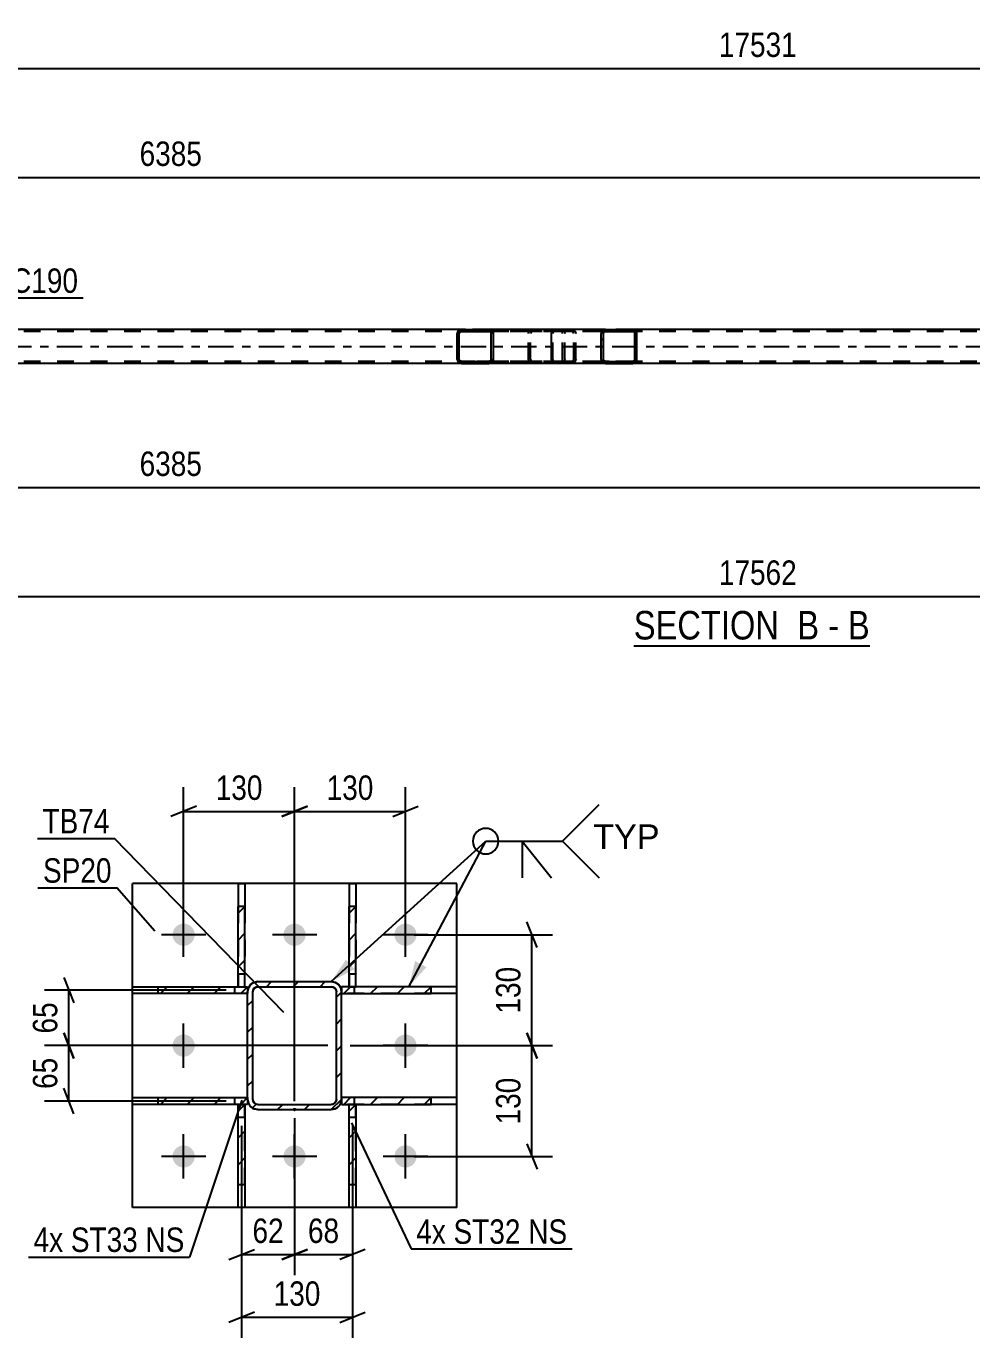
# Model space of a CAD drawing. Header units: millimetres. Extents: x 0 to 841, y 0 to 594.
# Drawn here: x 356.4 to 467.2, y 108 to 261.7 of the extents above; entities that cross this region are included whole.
import ezdxf

# ---------------------------------------------------------------- set-up
doc = ezdxf.new("R2010")
doc.units = ezdxf.units.MM
doc.linetypes.add('DXK_LINE_DOT2', pattern=[3.9198, 1.9599, -1.9599])
doc.linetypes.add('DXK_LINE_DOT3', pattern=[5.9187, 2.979, -0.9799, 0.9799, -0.9799])
doc.styles.add('Arial', font='ARIAL.TTF', dxfattribs={"height": 0.2})
doc.styles.add('Arial Narrow', font='ARIALN.TTF', dxfattribs={"height": 0.2})

# ---------------------------------------------------------------- blocks, each defined once
blk = doc.blocks.new('Unknown-103655098-12 - 5425')
at = {"color": 6, "linetype": 'Continuous'}
blk.add_line((427.57, 189.09), (455.22, 189.09), dxfattribs=at)
at = {"color": 0, "linetype": 'Continuous'}
for points in [[(445.68, 189.84), (445.68, 193.34), (427.57, 193.34), (427.57, 189.84)], [(449.29, 189.84), (449.29, 193.34), (446.73, 193.34), (446.73, 189.84)], [(451.61, 189.84), (451.61, 193.34), (450.34, 193.34), (450.34, 189.84)], [(455.22, 189.84), (455.22, 193.34), (452.66, 193.34), (452.66, 189.84)]]:
    blk.add_wipeout(points, dxfattribs=at)
at = {"color": 7, "linetype": 'Continuous', "style": 'Arial Narrow'}
for s, p in [('SECTION ', (427.57, 189.84)), ('B', (446.73, 189.84)), ('B', (452.66, 189.84)), ('-', (450.34, 189.84))]:
    blk.add_text(s, height=3.34, dxfattribs=at).set_placement(p)
blk = doc.blocks.new('Part-103655098-5564 - 5425')
at = {"linetype": 'Continuous'}
h = blk.add_hatch(dxfattribs=at)
h.set_pattern_fill('', scale=0.7, style=0, pattern_type=0)
h.set_pattern_definition([(45, (411.0845, 225.9014), (-1.57154, 1.57154), [])])
h.paths.add_polyline_path([(411.12, 225.72), (411.08, 225.9), (410.97, 226.06), (410.81, 226.16), (410.61, 226.2), (407.38, 226.2), (407.18, 226.16), (407.02, 226.06), (406.91, 225.9), (406.87, 225.72), (406.87, 222.68), (406.91, 222.49), (407.02, 222.34), (407.18, 222.23), (407.38, 222.2), (410.61, 222.2), (410.81, 222.23), (410.97, 222.34), (411.08, 222.49), (411.12, 222.68)])
h.paths.add_polyline_path([(410.85, 222.59), (410.79, 222.51), (410.71, 222.46), (410.61, 222.44), (407.38, 222.44), (407.28, 222.46), (407.2, 222.51), (407.14, 222.59), (407.12, 222.68), (407.12, 225.72), (407.14, 225.81), (407.2, 225.89), (407.28, 225.94), (407.38, 225.96), (410.61, 225.96), (410.71, 225.94), (410.79, 225.89), (410.85, 225.81), (410.87, 225.72), (410.87, 222.68)])
at = {"color": 2, "linetype": 'Continuous'}
for p, q in [((407.38, 226.2), (407.18, 226.16)), ((407.38, 226.2), (410.61, 226.2)), ((418.2, 226.2), (410.61, 226.2)), ((410.81, 226.16), (410.61, 226.2)), ((406.91, 225.9), (406.87, 225.72)), ((406.87, 222.68), (406.87, 225.72)), ((407.12, 225.72), (407.14, 225.81)), ((407.12, 222.68), (407.12, 225.72)), ((407.14, 225.81), (407.2, 225.89)), ((407.2, 225.89), (407.28, 225.94)), ((407.28, 225.94), (407.38, 225.96)), ((407.38, 225.96), (410.61, 225.96)), ((410.61, 225.96), (410.71, 225.94)), ((410.71, 225.94), (410.79, 225.89)), ((410.79, 225.89), (410.85, 225.81)), ((410.85, 225.81), (410.87, 225.72)), ((410.87, 222.68), (410.87, 225.72)), ((411.12, 225.72), (411.08, 225.9)), ((411.12, 222.68), (411.12, 225.72)), ((406.87, 222.68), (406.91, 222.49)), ((407.14, 222.59), (407.12, 222.68)), ((407.2, 222.51), (407.14, 222.59)), ((407.18, 222.23), (407.38, 222.2)), ((407.28, 222.46), (407.2, 222.51)), ((407.38, 222.44), (407.28, 222.46)), ((407.38, 222.44), (410.61, 222.44)), ((407.38, 222.2), (410.61, 222.2)), ((410.71, 222.46), (410.61, 222.44)), ((410.61, 222.2), (410.81, 222.23)), ((418.2, 222.2), (410.61, 222.2)), ((410.79, 222.51), (410.71, 222.46)), ((410.85, 222.59), (410.79, 222.51)), ((410.87, 222.68), (410.85, 222.59)), ((411.08, 222.49), (411.12, 222.68))]:
    blk.add_line(p, q, dxfattribs=at)
at = {"color": 7, "linetype": 'DXK_LINE_DOT2'}
for p, q in [((410.61, 226.2), (407.38, 226.2)), ((415.53, 226.16), (415.73, 226.2)), ((418.96, 226.2), (418.2, 226.2)), ((418.96, 226.2), (419.16, 226.16)), ((418.96, 225.96), (407.38, 225.96)), ((415.22, 225.72), (415.25, 225.9)), ((415.22, 222.68), (415.22, 225.72)), ((415.49, 225.81), (415.47, 225.72)), ((415.47, 222.68), (415.47, 225.72)), ((415.55, 225.89), (415.49, 225.81)), ((415.63, 225.94), (415.55, 225.89)), ((415.73, 225.96), (415.63, 225.94)), ((419.06, 225.94), (418.96, 225.96)), ((419.14, 225.89), (419.06, 225.94)), ((419.2, 225.81), (419.14, 225.89)), ((419.22, 225.72), (419.2, 225.81)), ((419.22, 222.68), (419.22, 225.72)), ((419.43, 225.9), (419.47, 225.72)), ((419.47, 222.68), (419.47, 225.72)), ((418.96, 222.44), (407.38, 222.44)), ((410.61, 222.2), (407.38, 222.2)), ((415.25, 222.49), (415.22, 222.68)), ((415.47, 222.68), (415.49, 222.59)), ((415.49, 222.59), (415.55, 222.51)), ((415.73, 222.2), (415.53, 222.23)), ((415.55, 222.51), (415.63, 222.46)), ((415.63, 222.46), (415.73, 222.44)), ((418.96, 222.2), (418.2, 222.2)), ((418.96, 222.44), (419.06, 222.46)), ((419.16, 222.23), (418.96, 222.2)), ((419.06, 222.46), (419.14, 222.51)), ((419.14, 222.51), (419.2, 222.59)), ((419.2, 222.59), (419.22, 222.68)), ((419.47, 222.68), (419.43, 222.49))]:
    blk.add_line(p, q, dxfattribs=at)
at = {"color": 2, "linetype": 'Continuous'}
for centre, start, end in [((407.36, 225.7), 110.7583, 155.68), ((410.63, 225.7), 24.32, 69.2417), ((407.36, 222.7), 204.32, 249.2417), ((410.63, 222.7), 290.7583, 335.68)]:
    blk.add_arc(centre, 0.496, start, end, dxfattribs=at)
at = {"color": 7, "linetype": 'DXK_LINE_DOT2'}
for centre, start, end in [((415.71, 225.7), 110.7583, 155.68), ((418.98, 225.7), 24.32, 69.2417), ((415.71, 222.7), 204.32, 249.2417), ((418.98, 222.7), 290.7583, 335.68)]:
    blk.add_arc(centre, 0.496, start, end, dxfattribs=at)
blk = doc.blocks.new('Part-103655098-5590 - 5425')
at = {"linetype": 'Continuous'}
h = blk.add_hatch(dxfattribs=at)
h.set_pattern_fill('', scale=0.7, style=0, pattern_type=0)
h.set_pattern_definition([(45, (427.9025, 225.9014), (-1.57154, 1.57154), [])])
h.paths.add_polyline_path([(427.94, 225.72), (427.9, 225.9), (427.79, 226.06), (427.63, 226.16), (427.44, 226.2), (424.25, 226.2), (424.06, 226.16), (423.9, 226.06), (423.79, 225.9), (423.75, 225.72), (423.75, 222.68), (423.79, 222.49), (423.9, 222.34), (424.06, 222.23), (424.25, 222.2), (427.44, 222.2), (427.63, 222.23), (427.79, 222.34), (427.9, 222.49), (427.94, 222.68)])
h.paths.add_polyline_path([(427.67, 222.59), (427.62, 222.51), (427.53, 222.46), (427.44, 222.44), (424.25, 222.44), (424.16, 222.46), (424.08, 222.51), (424.02, 222.59), (424, 222.68), (424, 225.72), (424.02, 225.81), (424.08, 225.89), (424.16, 225.94), (424.25, 225.96), (427.44, 225.96), (427.53, 225.94), (427.62, 225.89), (427.67, 225.81), (427.69, 225.72), (427.69, 222.68)])
at = {"color": 2, "linetype": 'Continuous'}
for p, q in [((417.95, 225.9), (418, 226.06)), ((418, 226.06), (418.09, 226.16)), ((418.09, 226.16), (418.2, 226.2)), ((424.25, 226.2), (418.2, 226.2)), ((424.25, 226.2), (424.06, 226.16)), ((424.25, 226.2), (427.44, 226.2)), ((427.63, 226.16), (427.44, 226.2)), ((417.93, 225.72), (417.95, 225.9)), ((417.93, 222.68), (417.93, 225.72)), ((423.79, 225.9), (423.75, 225.72)), ((423.75, 222.68), (423.75, 225.72)), ((424, 225.72), (424.02, 225.81)), ((424, 222.68), (424, 225.72)), ((424.02, 225.81), (424.08, 225.89)), ((424.08, 225.89), (424.16, 225.94)), ((424.16, 225.94), (424.25, 225.96)), ((424.25, 225.96), (427.44, 225.96)), ((427.44, 225.96), (427.53, 225.94)), ((427.53, 225.94), (427.62, 225.89)), ((427.62, 225.89), (427.67, 225.81)), ((427.67, 225.81), (427.69, 225.72)), ((427.69, 222.68), (427.69, 225.72)), ((427.94, 225.72), (427.9, 225.9)), ((427.94, 222.68), (427.94, 225.72)), ((417.95, 222.49), (417.93, 222.68)), ((418, 222.34), (417.95, 222.49)), ((418.09, 222.23), (418, 222.34)), ((418.2, 222.2), (418.09, 222.23)), ((424.25, 222.2), (418.2, 222.2)), ((423.75, 222.68), (423.79, 222.49)), ((424.02, 222.59), (424, 222.68)), ((424.08, 222.51), (424.02, 222.59)), ((424.06, 222.23), (424.25, 222.2)), ((424.16, 222.46), (424.08, 222.51)), ((424.25, 222.44), (424.16, 222.46)), ((424.25, 222.44), (427.44, 222.44)), ((424.25, 222.2), (427.44, 222.2)), ((427.53, 222.46), (427.44, 222.44)), ((427.44, 222.2), (427.63, 222.23)), ((427.62, 222.51), (427.53, 222.46)), ((427.67, 222.59), (427.62, 222.51)), ((427.69, 222.68), (427.67, 222.59)), ((427.9, 222.49), (427.94, 222.68))]:
    blk.add_line(p, q, dxfattribs=at)
at = {"color": 7, "linetype": 'DXK_LINE_DOT2'}
for p, q in [((419.47, 225.96), (419.47, 226.2)), ((420.29, 226.2), (420.48, 226.16)), ((427.44, 226.2), (424.25, 226.2)), ((418.07, 225.81), (418.06, 225.72)), ((418.06, 222.68), (418.06, 225.72)), ((418.1, 225.89), (418.07, 225.81)), ((418.14, 225.94), (418.1, 225.89)), ((418.2, 225.96), (418.14, 225.94)), ((427.44, 225.96), (418.2, 225.96)), ((420.38, 225.94), (420.29, 225.96)), ((420.47, 225.89), (420.38, 225.94)), ((420.52, 225.81), (420.47, 225.89)), ((420.54, 225.72), (420.52, 225.81)), ((420.54, 222.68), (420.54, 225.72)), ((420.75, 225.9), (420.79, 225.72)), ((420.79, 222.68), (420.79, 225.72)), ((418.06, 222.68), (418.07, 222.59)), ((418.07, 222.59), (418.1, 222.51)), ((418.1, 222.51), (418.14, 222.46)), ((418.14, 222.46), (418.2, 222.44)), ((427.44, 222.44), (418.2, 222.44)), ((419.47, 222.2), (419.47, 222.44)), ((420.29, 222.44), (420.38, 222.46)), ((420.48, 222.23), (420.29, 222.2)), ((420.38, 222.46), (420.47, 222.51)), ((420.47, 222.51), (420.52, 222.59)), ((420.52, 222.59), (420.54, 222.68)), ((420.79, 222.68), (420.75, 222.49)), ((427.44, 222.2), (424.25, 222.2))]:
    blk.add_line(p, q, dxfattribs=at)
for centre, start, end in [((420.3, 225.7), 23.8494, 68.8059), ((420.3, 222.69), 291.1941, 336.1506)]:
    blk.add_arc(centre, 0.492, start, end, dxfattribs=at)
at = {"color": 2, "linetype": 'Continuous'}
for centre, start, end in [((424.24, 225.7), 111.1941, 156.1506), ((427.45, 225.7), 23.8494, 68.8059), ((424.24, 222.69), 203.8494, 248.8059), ((427.45, 222.69), 291.1941, 336.1506)]:
    blk.add_arc(centre, 0.492, start, end, dxfattribs=at)
blk = doc.blocks.new('Part-103655098-5595 - 5425')
at = {"color": 2, "linetype": 'Continuous'}
for p, q in [((407.38, 226.2), (342.3, 226.2)), ((492.51, 226.2), (427.44, 226.2)), ((407.38, 222.2), (342.3, 222.2)), ((492.51, 222.2), (427.44, 222.2))]:
    blk.add_line(p, q, dxfattribs=at)
at = {"color": 7, "linetype": 'DXK_LINE_DOT2'}
for p, q in [((427.44, 226.2), (407.38, 226.2)), ((769.61, 225.96), (105.18, 225.96)), ((769.61, 222.44), (105.18, 222.44)), ((427.44, 222.2), (407.38, 222.2))]:
    blk.add_line(p, q, dxfattribs=at)
at = {"color": 7, "linetype": 'DXK_LINE_DOT3'}
blk.add_line((105.43, 224.2), (769.61, 224.2), dxfattribs=at)
blk = doc.blocks.new('Part-103655098-2647 - 2502')
at = {"linetype": 'Continuous'}
h = blk.add_hatch(dxfattribs=at)
h.set_pattern_fill('', scale=0.7, style=0, pattern_type=0)
h.set_pattern_definition([(45, (382.3148, 149.1218), (-1.57154, 1.57154), [])])
h.paths.add_polyline_path([(382.31, 148.32), (382.31, 149.12), (371.82, 149.12), (371.82, 148.32)])
at = {"color": 2, "linetype": 'Continuous'}
for p, q in [((368.82, 148.32), (368.82, 149.12)), ((368.82, 149.12), (371.82, 149.12)), ((371.82, 148.32), (368.82, 148.32)), ((371.82, 149.12), (382.31, 149.12)), ((371.82, 148.32), (371.82, 149.12)), ((382.31, 148.32), (371.82, 148.32)), ((382.31, 149.12), (382.31, 148.32))]:
    blk.add_line(p, q, dxfattribs=at)
at = {"color": 7, "linetype": 'DXK_LINE_DOT2'}
for p, q in [((371.82, 149.12), (382.31, 149.12)), ((382.31, 148.32), (371.82, 148.32)), ((380.81, 148.32), (380.81, 149.12)), ((382.31, 149.12), (382.31, 148.32))]:
    blk.add_line(p, q, dxfattribs=at)
blk = doc.blocks.new('Bolt-103655098-2575 - 2502')
at = {"linetype": 'Continuous'}
for points in [[(373.51, 155.22, -1), (376.11, 155.22, -1)], [(386.51, 155.22, -1), (389.11, 155.22, -1)], [(399.51, 155.22, -1), (402.11, 155.22, -1)], [(373.51, 142.22, -1), (376.11, 142.22, -1)], [(399.51, 142.22, -1), (402.11, 142.22, -1)], [(373.51, 129.22, -1), (376.11, 129.22, -1)], [(386.51, 129.22, -1), (389.11, 129.22, -1)], [(399.51, 129.22, -1), (402.11, 129.22, -1)]]:
    blk.add_hatch(color=1, dxfattribs=at).paths.add_polyline_path(points)
at = {"color": 1, "linetype": 'Continuous'}
for p, q in [((374.81, 152.62), (374.81, 157.82)), ((387.81, 152.62), (387.81, 157.82)), ((400.81, 152.62), (400.81, 157.82)), ((377.41, 155.22), (372.21, 155.22)), ((390.41, 155.22), (385.21, 155.22)), ((403.41, 155.22), (398.21, 155.22)), ((374.81, 139.62), (374.81, 144.82)), ((400.81, 139.62), (400.81, 144.82)), ((377.41, 142.22), (372.21, 142.22)), ((403.41, 142.22), (398.21, 142.22)), ((374.81, 126.62), (374.81, 131.82)), ((387.81, 126.62), (387.81, 131.82)), ((400.81, 126.62), (400.81, 131.82)), ((377.41, 129.22), (372.21, 129.22)), ((390.41, 129.22), (385.21, 129.22)), ((403.41, 129.22), (398.21, 129.22))]:
    blk.add_line(p, q, dxfattribs=at)
blk = doc.blocks.new('Part-103655098-2696 - 2502')
at = {"linetype": 'Continuous'}
h = blk.add_hatch(dxfattribs=at)
h.set_pattern_fill('', scale=0.7, style=0, pattern_type=0)
h.set_pattern_definition([(45, (393.3148, 135.9228), (-1.57154, 1.57154), [])])
h.paths.add_polyline_path([(393.22, 135.46), (393.31, 135.92), (393.31, 148.52), (393.22, 148.98), (392.96, 149.37), (392.57, 149.63), (392.11, 149.72), (383.51, 149.72), (383.06, 149.63), (382.67, 149.37), (382.41, 148.98), (382.31, 148.52), (382.31, 135.92), (382.41, 135.46), (382.67, 135.07), (383.06, 134.81), (383.51, 134.72), (392.11, 134.72), (392.57, 134.81), (392.96, 135.07)])
h.paths.add_polyline_path([(392.34, 135.37), (392.11, 135.32), (383.51, 135.32), (383.29, 135.37), (383.09, 135.5), (382.96, 135.69), (382.91, 135.92), (382.91, 148.52), (382.96, 148.75), (383.09, 148.95), (383.29, 149.08), (383.51, 149.12), (392.11, 149.12), (392.34, 149.08), (392.54, 148.95), (392.67, 148.75), (392.71, 148.52), (392.71, 135.92), (392.67, 135.69), (392.54, 135.5)])
blk.add_hatch(color=30, dxfattribs=at).paths.add_polyline_path([(387.81, 134.62, -1), (387.81, 134.82, -1)])
at = {"color": 7, "linetype": 'DXK_LINE_DOT2'}
for p, q in [((383.06, 149.63), (383.51, 149.72)), ((383.51, 149.72), (392.11, 149.72)), ((392.11, 149.72), (392.57, 149.63)), ((382.31, 148.52), (382.41, 148.98)), ((382.31, 135.92), (382.31, 148.52)), ((382.96, 148.75), (382.91, 148.52)), ((382.91, 135.92), (382.91, 148.52)), ((383.09, 148.95), (382.96, 148.75)), ((383.29, 149.08), (383.09, 148.95)), ((383.51, 149.12), (383.29, 149.08)), ((383.51, 149.12), (392.11, 149.12)), ((392.34, 149.08), (392.11, 149.12)), ((392.54, 148.95), (392.34, 149.08)), ((392.67, 148.75), (392.54, 148.95)), ((392.71, 148.52), (392.67, 148.75)), ((392.71, 135.92), (392.71, 148.52)), ((393.22, 148.98), (393.31, 148.52)), ((393.31, 135.92), (393.31, 148.52)), ((382.41, 135.46), (382.31, 135.92)), ((382.91, 135.92), (382.96, 135.69)), ((382.96, 135.69), (383.09, 135.5)), ((383.09, 135.5), (383.29, 135.37)), ((383.29, 135.37), (383.51, 135.32)), ((392.11, 135.32), (392.34, 135.37)), ((392.34, 135.37), (392.54, 135.5)), ((392.54, 135.5), (392.67, 135.69)), ((392.67, 135.69), (392.71, 135.92)), ((393.31, 135.92), (393.22, 135.46)), ((383.51, 134.72), (383.06, 134.81)), ((383.51, 135.32), (392.11, 135.32)), ((383.51, 134.72), (392.11, 134.72)), ((392.57, 134.81), (392.11, 134.72))]:
    blk.add_line(p, q, dxfattribs=at)
at = {"color": 2, "linetype": 'Continuous'}
for p, q in [((383.51, 149.72), (383.06, 149.63)), ((383.51, 149.72), (392.11, 149.72)), ((392.57, 149.63), (392.11, 149.72)), ((382.41, 148.98), (382.31, 148.52)), ((382.31, 135.92), (382.31, 148.52)), ((382.91, 148.52), (382.96, 148.75)), ((382.91, 135.92), (382.91, 148.52)), ((382.96, 148.75), (383.09, 148.95)), ((383.09, 148.95), (383.29, 149.08)), ((383.29, 149.08), (383.51, 149.12)), ((383.51, 149.12), (392.11, 149.12)), ((392.11, 149.12), (392.34, 149.08)), ((392.34, 149.08), (392.54, 148.95)), ((392.54, 148.95), (392.67, 148.75)), ((392.67, 148.75), (392.71, 148.52)), ((392.71, 135.92), (392.71, 148.52)), ((393.31, 148.52), (393.22, 148.98)), ((393.31, 135.92), (393.31, 148.52)), ((382.31, 135.92), (382.41, 135.46)), ((382.96, 135.69), (382.91, 135.92)), ((383.09, 135.5), (382.96, 135.69)), ((383.29, 135.37), (383.09, 135.5)), ((383.51, 135.32), (383.29, 135.37)), ((392.34, 135.37), (392.11, 135.32)), ((392.54, 135.5), (392.34, 135.37)), ((392.67, 135.69), (392.54, 135.5)), ((392.71, 135.92), (392.67, 135.69)), ((393.22, 135.46), (393.31, 135.92)), ((383.06, 134.81), (383.51, 134.72)), ((383.51, 135.32), (392.11, 135.32)), ((383.51, 134.72), (392.11, 134.72)), ((392.11, 134.72), (392.57, 134.81))]:
    blk.add_line(p, q, dxfattribs=at)
at = {"color": 7, "linetype": 'DXK_LINE_DOT3'}
blk.add_line((387.81, 142.22), (387.81, 142.22), dxfattribs=at)
at = {"color": 30, "linetype": 'DXK_LINE_DOT3'}
blk.add_line((387.81, 134.72), (387.81, 134.72), dxfattribs=at)
at = {"color": 30, "linetype": 'Continuous'}
blk.add_circle((387.81, 134.72), 0.1, dxfattribs=at)
at = {"color": 7, "linetype": 'DXK_LINE_DOT2'}
for centre, start, end in [((383.51, 148.52), 112.5, 157.5), ((392.11, 148.52), 22.5, 67.5), ((383.51, 135.92), 202.5, 247.5), ((392.11, 135.92), 292.5, 337.5)]:
    blk.add_arc(centre, 1.2, start, end, dxfattribs=at)
at = {"color": 2, "linetype": 'Continuous'}
for centre, start, end in [((383.51, 148.52), 112.5, 157.5), ((392.11, 148.52), 22.5, 67.5), ((383.51, 135.92), 202.5, 247.5), ((392.11, 135.92), 292.5, 337.5)]:
    blk.add_arc(centre, 1.2, start, end, dxfattribs=at)
blk = doc.blocks.new('Part-103655098-2521 - 2502')
at = {"linetype": 'Continuous'}
h = blk.add_hatch(dxfattribs=at)
h.set_pattern_fill('', scale=0.7, style=0, pattern_type=0)
h.set_pattern_definition([(45, (403.8132, 149.122), (-1.57154, 1.57154), [])])
h.paths.add_polyline_path([(403.81, 148.32), (403.81, 149.12), (393.32, 149.12), (393.32, 148.32)])
at = {"color": 7, "linetype": 'DXK_LINE_DOT2'}
for p, q in [((403.81, 149.12), (393.32, 149.12)), ((393.32, 149.12), (393.32, 148.32)), ((403.81, 148.32), (393.32, 148.32)), ((394.82, 148.32), (394.82, 149.12))]:
    blk.add_line(p, q, dxfattribs=at)
at = {"color": 2, "linetype": 'Continuous'}
for p, q in [((403.81, 149.12), (393.32, 149.12)), ((393.32, 149.12), (393.32, 148.32)), ((393.32, 148.32), (403.81, 148.32)), ((406.82, 149.12), (403.81, 149.12)), ((403.81, 148.32), (403.81, 149.12)), ((406.82, 148.32), (403.81, 148.32)), ((406.82, 148.32), (406.82, 149.12))]:
    blk.add_line(p, q, dxfattribs=at)
blk = doc.blocks.new('Part-103655098-2526 - 2502')
at = {"linetype": 'Continuous'}
h = blk.add_hatch(dxfattribs=at)
h.set_pattern_fill('', scale=0.7, style=0, pattern_type=0)
h.set_pattern_definition([(45, (403.8132, 136.122), (-1.57154, 1.57154), [])])
h.paths.add_polyline_path([(403.81, 135.32), (403.81, 136.12), (393.32, 136.12), (393.32, 135.32)])
at = {"color": 7, "linetype": 'DXK_LINE_DOT2'}
for p, q in [((403.81, 136.12), (393.32, 136.12)), ((393.32, 136.12), (393.32, 135.32)), ((394.82, 135.32), (394.82, 136.12)), ((403.81, 135.32), (393.32, 135.32))]:
    blk.add_line(p, q, dxfattribs=at)
at = {"color": 2, "linetype": 'Continuous'}
for p, q in [((403.81, 136.12), (393.32, 136.12)), ((393.32, 136.12), (393.32, 135.32)), ((406.82, 136.12), (403.81, 136.12)), ((403.81, 135.32), (403.81, 136.12)), ((406.82, 135.32), (406.82, 136.12)), ((393.32, 135.32), (403.81, 135.32)), ((406.82, 135.32), (403.81, 135.32))]:
    blk.add_line(p, q, dxfattribs=at)
blk = doc.blocks.new('Part-103655098-2677 - 2502')
at = {"linetype": 'Continuous'}
h = blk.add_hatch(dxfattribs=at)
h.set_pattern_fill('', scale=0.7, style=0, pattern_type=0)
h.set_pattern_definition([(45, (394.9989, 158.5342), (-1.57154, 1.57154), [])])
h.paths.add_polyline_path([(395, 149.13), (395, 158.53), (394.2, 158.53), (394.2, 149.13)])
at = {"color": 2, "linetype": 'Continuous'}
for p, q in [((394.2, 161.22), (394.2, 158.53)), ((394.2, 161.22), (395, 161.22)), ((395, 161.22), (395, 158.53)), ((394.2, 149.13), (394.2, 158.53)), ((395, 158.53), (394.2, 158.53)), ((395, 149.13), (395, 158.53)), ((394.2, 149.13), (395, 149.13))]:
    blk.add_line(p, q, dxfattribs=at)
at = {"color": 7, "linetype": 'DXK_LINE_DOT2'}
for p, q in [((394.2, 158.53), (394.2, 149.13)), ((395, 158.53), (395, 150.63)), ((394.2, 150.63), (395, 150.63)), ((395, 149.13), (395, 150.63)), ((394.2, 149.13), (395, 149.13))]:
    blk.add_line(p, q, dxfattribs=at)
blk = doc.blocks.new('Part-103655098-2532 - 2502')
at = {"color": 2, "linetype": 'Continuous'}
for p, q in [((368.81, 123.22), (368.81, 161.22)), ((406.81, 161.22), (368.81, 161.22)), ((406.81, 123.22), (406.81, 161.22)), ((406.81, 123.22), (368.81, 123.22))]:
    blk.add_line(p, q, dxfattribs=at)
blk = doc.blocks.new('Part-103655098-2662 - 2502')
at = {"linetype": 'Continuous'}
h = blk.add_hatch(dxfattribs=at)
h.set_pattern_fill('', scale=0.7, style=0, pattern_type=0)
h.set_pattern_definition([(45, (382, 135.332), (-1.57154, 1.57154), [])])
h.paths.add_polyline_path([(382, 125.91), (382, 135.33), (381.2, 135.33), (381.2, 125.91)])
at = {"color": 7, "linetype": 'DXK_LINE_DOT2'}
for p, q in [((381.2, 133.83), (381.2, 135.33)), ((381.2, 135.33), (382, 135.33)), ((382, 125.91), (382, 135.33)), ((381.2, 133.83), (382, 133.83)), ((381.2, 125.91), (381.2, 133.83))]:
    blk.add_line(p, q, dxfattribs=at)
at = {"color": 2, "linetype": 'Continuous'}
for p, q in [((381.2, 125.91), (381.2, 135.33)), ((381.2, 135.33), (382, 135.33)), ((382, 135.33), (382, 125.91)), ((381.2, 123.22), (381.2, 125.91)), ((382, 125.91), (381.2, 125.91)), ((382, 125.91), (382, 123.22)), ((382, 123.22), (381.2, 123.22))]:
    blk.add_line(p, q, dxfattribs=at)
blk = doc.blocks.new('Part-103655098-2630 - 2502')
at = {"linetype": 'Continuous'}
h = blk.add_hatch(dxfattribs=at)
h.set_pattern_fill('', scale=0.7, style=0, pattern_type=0)
h.set_pattern_definition([(45, (382.3148, 136.1218), (-1.57154, 1.57154), [])])
h.paths.add_polyline_path([(382.31, 135.32), (382.31, 136.12), (371.82, 136.12), (371.82, 135.32)])
at = {"color": 2, "linetype": 'Continuous'}
for p, q in [((368.82, 135.32), (368.82, 136.12)), ((368.82, 136.12), (371.82, 136.12)), ((371.82, 136.12), (382.31, 136.12)), ((371.82, 135.32), (371.82, 136.12)), ((382.31, 136.12), (382.31, 135.32)), ((371.82, 135.32), (368.82, 135.32)), ((382.31, 135.32), (371.82, 135.32))]:
    blk.add_line(p, q, dxfattribs=at)
at = {"color": 7, "linetype": 'DXK_LINE_DOT2'}
for p, q in [((371.82, 136.12), (382.31, 136.12)), ((380.81, 135.32), (380.81, 136.12)), ((382.31, 136.12), (382.31, 135.32)), ((382.31, 135.32), (371.82, 135.32))]:
    blk.add_line(p, q, dxfattribs=at)
blk = doc.blocks.new('Part-103655098-2667 - 2502')
at = {"linetype": 'Continuous'}
h = blk.add_hatch(dxfattribs=at)
h.set_pattern_fill('', scale=0.7, style=0, pattern_type=0)
h.set_pattern_definition([(45, (394.9994, 135.332), (-1.57154, 1.57154), [])])
h.paths.add_polyline_path([(395, 125.91), (395, 135.33), (394.2, 135.33), (394.2, 125.91)])
at = {"color": 7, "linetype": 'DXK_LINE_DOT2'}
for p, q in [((394.2, 133.83), (394.2, 135.33)), ((394.2, 135.33), (395, 135.33)), ((395, 125.91), (395, 135.33)), ((394.2, 133.83), (395, 133.83)), ((394.2, 125.91), (394.2, 133.83))]:
    blk.add_line(p, q, dxfattribs=at)
at = {"color": 2, "linetype": 'Continuous'}
for p, q in [((394.2, 125.91), (394.2, 135.33)), ((394.2, 135.33), (395, 135.33)), ((395, 135.33), (395, 125.91)), ((394.2, 123.22), (394.2, 125.91)), ((395, 125.91), (394.2, 125.91)), ((395, 125.91), (395, 123.22)), ((395, 123.22), (394.2, 123.22))]:
    blk.add_line(p, q, dxfattribs=at)
blk = doc.blocks.new('Part-103655098-2672 - 2502')
at = {"linetype": 'Continuous'}
h = blk.add_hatch(dxfattribs=at)
h.set_pattern_fill('', scale=0.7, style=0, pattern_type=0)
h.set_pattern_definition([(45, (381.9994, 158.5342), (-1.57154, 1.57154), [])])
h.paths.add_polyline_path([(382, 149.13), (382, 158.53), (381.2, 158.53), (381.2, 149.13)])
at = {"color": 2, "linetype": 'Continuous'}
for p, q in [((381.2, 161.22), (381.2, 158.53)), ((381.2, 161.22), (382, 161.22)), ((382, 161.22), (382, 158.53)), ((381.2, 149.13), (381.2, 158.53)), ((382, 158.53), (381.2, 158.53)), ((382, 149.13), (382, 158.53)), ((381.2, 149.13), (382, 149.13))]:
    blk.add_line(p, q, dxfattribs=at)
at = {"color": 7, "linetype": 'DXK_LINE_DOT2'}
for p, q in [((381.2, 158.53), (381.2, 149.13)), ((382, 158.53), (382, 150.63)), ((381.2, 150.63), (382, 150.63)), ((382, 149.13), (382, 150.63)), ((381.2, 149.13), (382, 149.13))]:
    blk.add_line(p, q, dxfattribs=at)
blk = doc.blocks.new('StraightDimension-103655098-12216 - 5425')
at = {"color": 7, "linetype": 'Continuous'}
blk.add_line((245.6, 207.66), (501.01, 207.66), dxfattribs=at)
at = {"color": 0}
blk.add_wipeout([(377.56, 208.41), (377.56, 212.61), (369.05, 212.61), (369.05, 208.41)], dxfattribs=at)
at = {"color": 3, "style": 'Arial Narrow'}
blk.add_text('6385', height=2.863, dxfattribs=at).set_placement((369.65, 209.01))
blk = doc.blocks.new('StraightDimension-103655098-12247 - 5425')
at = {"color": 7, "linetype": 'Continuous'}
blk.add_line((103.76, 194.89), (780.47, 194.89), dxfattribs=at)
at = {"color": 0}
blk.add_wipeout([(447.28, 195.64), (447.28, 199.84), (436.94, 199.84), (436.94, 195.64)], dxfattribs=at)
at = {"color": 3, "style": 'Arial Narrow'}
blk.add_text('17562', height=2.863, dxfattribs=at).set_placement((437.54, 196.24))
blk = doc.blocks.new('StraightDimension-103655098-12183 - 5425')
at = {"color": 7, "linetype": 'Continuous'}
blk.add_line((245.6, 244.01), (501.01, 244.01), dxfattribs=at)
at = {"color": 0}
blk.add_wipeout([(377.56, 244.76), (377.56, 248.96), (369.05, 248.96), (369.05, 244.76)], dxfattribs=at)
at = {"color": 3, "style": 'Arial Narrow'}
blk.add_text('6385', height=2.863, dxfattribs=at).set_placement((369.65, 245.36))
blk = doc.blocks.new('StraightDimension-103655098-9516 - 5425')
at = {"color": 7, "linetype": 'Continuous'}
blk.add_line((104.39, 256.79), (779.83, 256.79), dxfattribs=at)
at = {"color": 0}
blk.add_wipeout([(447.28, 257.54), (447.28, 261.74), (436.94, 261.74), (436.94, 257.54)], dxfattribs=at)
at = {"color": 3, "style": 'Arial Narrow'}
blk.add_text('17531', height=2.863, dxfattribs=at).set_placement((437.54, 258.14))
blk = doc.blocks.new('StraightDimension-103655098-13963 - 2502')
at = {"color": 7, "linetype": 'Continuous'}
for p, q in [((360.75, 150.22), (361.95, 147.22)), ((379.81, 148.72), (358.5, 148.72)), ((361.35, 142.22), (361.35, 148.72)), ((361.95, 140.72), (360.75, 143.72)), ((391.71, 142.22), (358.5, 142.22))]:
    blk.add_line(p, q, dxfattribs=at)
at = {"color": 0}
blk.add_wipeout([(360.6, 147.9), (356.4, 147.9), (356.4, 143.04), (360.6, 143.04)], dxfattribs=at)
at = {"color": 3, "style": 'Arial Narrow'}
blk.add_text('65', height=2.863, rotation=90.0002, dxfattribs=at).set_placement((360, 143.64))
blk = doc.blocks.new('StraightDimension-103655098-13826 - 2502')
at = {"color": 7, "linetype": 'Continuous'}
for p, q in [((387.81, 135.72), (387.81, 172.53)), ((400.81, 156.22), (400.81, 172.53)), ((389.31, 170.28), (386.31, 169.08)), ((387.81, 169.68), (400.81, 169.68)), ((399.31, 169.08), (402.31, 170.28))]:
    blk.add_line(p, q, dxfattribs=at)
at = {"color": 0}
blk.add_wipeout([(397.66, 170.43), (397.66, 174.63), (390.97, 174.63), (390.97, 170.43)], dxfattribs=at)
at = {"color": 3, "style": 'Arial Narrow'}
blk.add_text('130', height=2.863, dxfattribs=at).set_placement((391.57, 171.03))
blk = doc.blocks.new('StraightDimension-103655098-2758 - 2502')
at = {"color": 7, "linetype": 'Continuous'}
for p, q in [((416.23, 140.72), (415.03, 143.72)), ((394.31, 142.22), (418.03, 142.22)), ((415.63, 129.22), (415.63, 142.22)), ((415.03, 130.72), (416.23, 127.72)), ((401.81, 129.22), (418.03, 129.22))]:
    blk.add_line(p, q, dxfattribs=at)
at = {"color": 0}
blk.add_wipeout([(414.88, 139.06), (410.68, 139.06), (410.68, 132.38), (414.88, 132.38)], dxfattribs=at)
at = {"color": 3, "style": 'Arial Narrow'}
blk.add_text('130', height=2.863, rotation=90.0002, dxfattribs=at).set_placement((414.28, 132.98))
blk = doc.blocks.new('StraightDimension-103655098-13895 - 2502')
at = {"color": 7, "linetype": 'Continuous'}
for p, q in [((387.81, 133.72), (387.81, 115.33)), ((394.6, 132.83), (394.6, 115.33)), ((386.31, 117.13), (389.31, 118.33)), ((387.81, 117.73), (394.6, 117.73)), ((396.1, 118.33), (393.1, 117.13))]:
    blk.add_line(p, q, dxfattribs=at)
at = {"color": 0}
blk.add_wipeout([(393.64, 118.48), (393.64, 122.68), (388.78, 122.68), (388.78, 118.48)], dxfattribs=at)
at = {"color": 3, "style": 'Arial Narrow'}
blk.add_text('68', height=2.863, dxfattribs=at).set_placement((389.38, 119.08))
blk = doc.blocks.new('StraightDimension-103655098-2748 - 2502')
at = {"color": 7, "linetype": 'Continuous'}
for p, q in [((416.23, 153.72), (415.03, 156.72)), ((401.81, 155.22), (418.03, 155.22)), ((415.63, 142.22), (415.63, 155.22)), ((415.03, 143.72), (416.23, 140.72)), ((394.31, 142.22), (418.03, 142.22))]:
    blk.add_line(p, q, dxfattribs=at)
at = {"color": 0}
blk.add_wipeout([(414.88, 152.07), (410.68, 152.07), (410.68, 145.38), (414.88, 145.38)], dxfattribs=at)
at = {"color": 3, "style": 'Arial Narrow'}
blk.add_text('130', height=2.863, rotation=90.0002, dxfattribs=at).set_placement((414.28, 145.98))
blk = doc.blocks.new('StraightDimension-103655098-13827 - 2502')
at = {"color": 7, "linetype": 'Continuous'}
for p, q in [((374.81, 156.22), (374.81, 172.53)), ((387.81, 135.72), (387.81, 172.53)), ((376.31, 170.28), (373.31, 169.08)), ((374.81, 169.68), (387.81, 169.68)), ((386.31, 169.08), (389.31, 170.28))]:
    blk.add_line(p, q, dxfattribs=at)
at = {"color": 0}
blk.add_wipeout([(384.66, 170.43), (384.66, 174.63), (377.97, 174.63), (377.97, 170.43)], dxfattribs=at)
at = {"color": 3, "style": 'Arial Narrow'}
blk.add_text('130', height=2.863, dxfattribs=at).set_placement((378.57, 171.03))
blk = doc.blocks.new('StraightDimension-103655098-13853 - 2502')
at = {"color": 7, "linetype": 'Continuous'}
for p, q in [((381.6, 132.83), (381.6, 107.96)), ((394.6, 132.83), (394.6, 107.96)), ((383.1, 110.96), (380.1, 109.76)), ((393.1, 109.76), (396.1, 110.96)), ((381.6, 110.36), (394.6, 110.36))]:
    blk.add_line(p, q, dxfattribs=at)
at = {"color": 0}
blk.add_wipeout([(391.44, 111.11), (391.44, 115.31), (384.76, 115.31), (384.76, 111.11)], dxfattribs=at)
at = {"color": 3, "style": 'Arial Narrow'}
blk.add_text('130', height=2.863, dxfattribs=at).set_placement((385.36, 111.71))
blk = doc.blocks.new('StraightDimension-103655098-13896 - 2502')
at = {"color": 7, "linetype": 'Continuous'}
for p, q in [((381.6, 132.83), (381.6, 115.33)), ((387.81, 133.72), (387.81, 115.33)), ((380.1, 117.13), (383.1, 118.33)), ((381.6, 117.73), (387.81, 117.73)), ((389.31, 118.33), (386.31, 117.13))]:
    blk.add_line(p, q, dxfattribs=at)
at = {"color": 0}
blk.add_wipeout([(387.14, 118.48), (387.14, 122.68), (382.28, 122.68), (382.28, 118.48)], dxfattribs=at)
at = {"color": 3, "style": 'Arial Narrow'}
blk.add_text('62', height=2.863, dxfattribs=at).set_placement((382.88, 119.08))
blk = doc.blocks.new('StraightDimension-103655098-13964 - 2502')
at = {"color": 7, "linetype": 'Continuous'}
for p, q in [((360.75, 143.72), (361.95, 140.72)), ((391.71, 142.22), (358.5, 142.22)), ((361.35, 135.72), (361.35, 142.22)), ((361.95, 134.22), (360.75, 137.22)), ((379.81, 135.72), (358.5, 135.72))]:
    blk.add_line(p, q, dxfattribs=at)
at = {"color": 0}
blk.add_wipeout([(360.6, 141.4), (356.4, 141.4), (356.4, 136.54), (360.6, 136.54)], dxfattribs=at)
at = {"color": 3, "style": 'Arial Narrow'}
blk.add_text('65', height=2.863, rotation=90.0002, dxfattribs=at).set_placement((360, 137.14))
blk = doc.blocks.new('Mark-103655098-5591 - 5425')
at = {"color": 0}
blk.add_wipeout([(362.45, 230.48), (362.45, 233.48), (352.4, 233.48), (352.4, 230.48)], dxfattribs=at)
blk.add_wipeout([(362.45, 230.48), (362.45, 233.48), (352.4, 233.48), (352.4, 230.48)], dxfattribs=at)
at = {"color": 30, "linetype": 'Continuous'}
for p, q in [((347.66, 225.25), (351.8, 229.88)), ((351.8, 229.88), (363.05, 229.88))]:
    blk.add_line(p, q, dxfattribs=at)
at = {"color": 3, "style": 'Arial Narrow'}
blk.add_text('BC190', height=2.863, dxfattribs=at).set_placement((352.4, 230.48))
blk = doc.blocks.new('Mark-103655098-2528 - 2502')
at = {"color": 0}
blk.add_wipeout([(366.37, 161.32), (366.37, 164.32), (358.33, 164.32), (358.33, 161.32)], dxfattribs=at)
blk.add_wipeout([(366.37, 161.32), (366.37, 164.32), (358.33, 164.32), (358.33, 161.32)], dxfattribs=at)
at = {"color": 30, "linetype": 'Continuous'}
for p in [(357.73, 160.72), (371.44, 155.63)]:
    blk.add_line(p, (366.97, 160.72), dxfattribs=at)
at = {"color": 3, "style": 'Arial Narrow'}
blk.add_text('SP20', height=2.863, dxfattribs=at).set_placement((358.33, 161.32))
blk = doc.blocks.new('Mark-103655098-2692 - 2502')
at = {"color": 0}
blk.add_wipeout([(366.12, 167.1), (366.12, 170.1), (358.27, 170.1), (358.27, 167.1)], dxfattribs=at)
blk.add_wipeout([(366.12, 167.1), (366.12, 170.1), (358.27, 170.1), (358.27, 167.1)], dxfattribs=at)
at = {"color": 30, "linetype": 'Continuous'}
for p in [(357.67, 166.5), (386.57, 146.11)]:
    blk.add_line(p, (366.72, 166.5), dxfattribs=at)
at = {"color": 3, "style": 'Arial Narrow'}
blk.add_text('TB74', height=2.863, dxfattribs=at).set_placement((358.27, 167.1))
blk = doc.blocks.new('WeldMark-103655098-2787 - 2502')
at = {"linetype": 'Continuous'}
for points in [[(394.84, 151.19), (392.11, 149.72), (393.83, 152.3)], [(403.26, 151.42), (401.2, 149.12), (401.94, 152.13)]]:
    blk.add_hatch(color=30, dxfattribs=at).paths.add_polyline_path(points)
at = {"color": 30, "linetype": 'Continuous'}
for p, q in [((392.11, 149.72), (410.21, 166.19)), ((401.2, 149.12), (410.21, 166.19)), ((410.21, 166.19), (419.21, 166.19))]:
    blk.add_line(p, q, dxfattribs=at)
at = {"color": 3, "linetype": 'Continuous'}
for q in [(417.92, 161.9), (414.5, 161.9)]:
    blk.add_line((414.5, 166.19), q, dxfattribs=at)
for start, end in [(90, 270), (270, 90)]:
    blk.add_arc((410.21, 166.19), 1.5, start, end, dxfattribs=at)
at = {"color": 0, "linetype": 'Continuous'}
blk.add_wipeout([(430.59, 165.29), (430.59, 168.29), (422.81, 168.29), (422.81, 165.29)], dxfattribs=at)
blk.add_wipeout([(430.59, 165.29), (430.59, 168.29), (422.81, 168.29), (422.81, 165.29)], dxfattribs=at)
at = {"color": 3, "linetype": 'Continuous'}
for q in [(423.5, 170.47), (423.5, 161.9)]:
    blk.add_line((419.21, 166.19), q, dxfattribs=at)
at = {"color": 3, "linetype": 'Continuous', "style": 'Arial'}
blk.add_text('TYP', height=2.865, dxfattribs=at).set_placement((422.81, 165.29))
blk = doc.blocks.new('MarkSet-103655098-2837 - 2502')
at = {"color": 0}
for points in [[(405.54, 118.98), (405.54, 121.98), (402.07, 121.98), (402.07, 118.98)], [(414.3, 118.98), (414.3, 121.98), (406.44, 121.98), (406.44, 118.98)], [(419.76, 118.98), (419.76, 121.98), (415.2, 121.98), (415.2, 118.98)]]:
    blk.add_wipeout(points, dxfattribs=at)
for points in [[(405.54, 118.98), (405.54, 121.98), (402.07, 121.98), (402.07, 118.98)], [(414.3, 118.98), (414.3, 121.98), (406.44, 121.98), (406.44, 118.98)], [(419.76, 118.98), (419.76, 121.98), (415.2, 121.98), (415.2, 118.98)]]:
    blk.add_wipeout(points, dxfattribs=at)
at = {"color": 30, "linetype": 'Continuous'}
for p, q in [((394.49, 133.15), (401.47, 118.38)), ((401.47, 118.38), (420.36, 118.38))]:
    blk.add_line(p, q, dxfattribs=at)
at = {"color": 3, "style": 'Arial Narrow'}
for s, p in [('4x', (402.07, 118.98)), ('ST32', (406.44, 118.98)), ('NS', (415.2, 118.98))]:
    blk.add_text(s, height=2.863, dxfattribs=at).set_placement(p)
blk = doc.blocks.new('MarkSet-103655098-2867 - 2502')
at = {"color": 0}
for points in [[(360.69, 118.03), (360.69, 121.03), (357.22, 121.03), (357.22, 118.03)], [(369.44, 118.03), (369.44, 121.03), (361.59, 121.03), (361.59, 118.03)], [(374.91, 118.03), (374.91, 121.03), (370.34, 121.03), (370.34, 118.03)]]:
    blk.add_wipeout(points, dxfattribs=at)
for points in [[(360.69, 118.03), (360.69, 121.03), (357.22, 121.03), (357.22, 118.03)], [(369.44, 118.03), (369.44, 121.03), (361.59, 121.03), (361.59, 118.03)], [(374.91, 118.03), (374.91, 121.03), (370.34, 121.03), (370.34, 118.03)]]:
    blk.add_wipeout(points, dxfattribs=at)
at = {"color": 30, "linetype": 'Continuous'}
for p in [(381.61, 135.83), (356.62, 117.43)]:
    blk.add_line(p, (375.51, 117.43), dxfattribs=at)
at = {"color": 3, "style": 'Arial Narrow'}
for s, p in [('4x', (357.22, 118.03)), ('ST33', (361.59, 118.03)), ('NS', (370.34, 118.03))]:
    blk.add_text(s, height=2.863, dxfattribs=at).set_placement(p)

msp = doc.modelspace()

# ---------------------------------------------------------------- block references
for name in ['StraightDimension-103655098-12183 - 5425', 'Part-103655098-5595 - 5425', 'Part-103655098-5564 - 5425', 'Part-103655098-5590 - 5425', 'StraightDimension-103655098-12216 - 5425', 'Unknown-103655098-12 - 5425', 'Part-103655098-2532 - 2502', 'Part-103655098-2672 - 2502', 'Part-103655098-2677 - 2502', 'Bolt-103655098-2575 - 2502', 'Part-103655098-2696 - 2502', 'Part-103655098-2647 - 2502', 'Part-103655098-2521 - 2502', 'Part-103655098-2630 - 2502', 'Part-103655098-2662 - 2502', 'Part-103655098-2526 - 2502', 'Part-103655098-2667 - 2502']:
    msp.add_blockref(name, (0, 0))

# ---------------------------------------------------------------- next in the draw order: block references
for name in ['StraightDimension-103655098-9516 - 5425', 'StraightDimension-103655098-12247 - 5425', 'Mark-103655098-2528 - 2502', 'StraightDimension-103655098-13963 - 2502']:
    msp.add_blockref(name, (0, 0))

# ---------------------------------------------------------------- next in the draw order: block references
for name in ['Mark-103655098-5591 - 5425', 'StraightDimension-103655098-13826 - 2502']:
    msp.add_blockref(name, (0, 0))

# ---------------------------------------------------------------- next in the draw order: block references
for name in ['StraightDimension-103655098-13827 - 2502', 'StraightDimension-103655098-2758 - 2502']:
    msp.add_blockref(name, (0, 0))

# ---------------------------------------------------------------- next in the draw order: block references
for name in ['Mark-103655098-2692 - 2502', 'StraightDimension-103655098-2748 - 2502', 'StraightDimension-103655098-13895 - 2502']:
    msp.add_blockref(name, (0, 0))

# ---------------------------------------------------------------- next in the draw order: block references
for name in ['WeldMark-103655098-2787 - 2502', 'StraightDimension-103655098-13853 - 2502']:
    msp.add_blockref(name, (0, 0))

# ---------------------------------------------------------------- next in the draw order: block references
for name in ['StraightDimension-103655098-13896 - 2502', 'MarkSet-103655098-2837 - 2502']:
    msp.add_blockref(name, (0, 0))

# ---------------------------------------------------------------- next in the draw order: block references
msp.add_blockref('StraightDimension-103655098-13964 - 2502', (0, 0))

# ---------------------------------------------------------------- next in the draw order: block references
msp.add_blockref('MarkSet-103655098-2867 - 2502', (0, 0))

doc.saveas('drawing.dxf')
